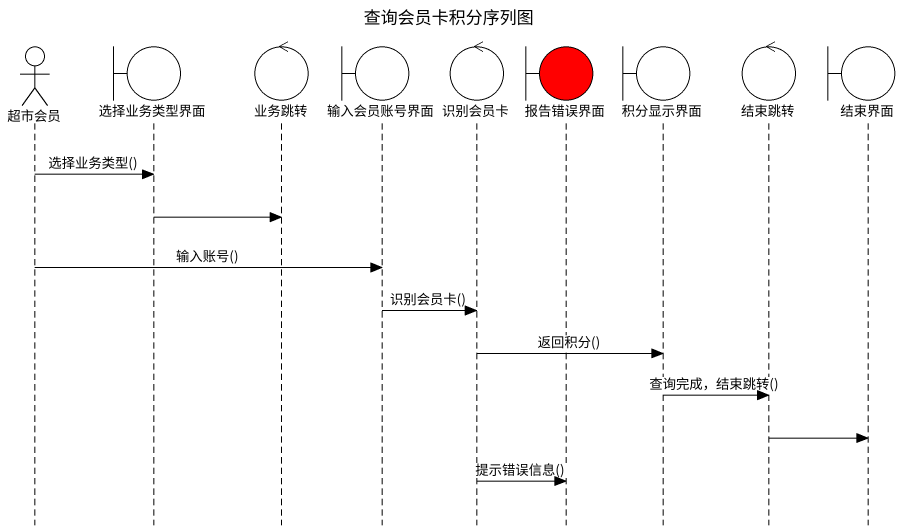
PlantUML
@startuml
title 查询会员卡积分序列图
hide footbox
actor 超市会员
boundary 选择业务类型界面
control 业务跳转
boundary 输入会员账号界面
control 识别会员卡
boundary 报告错误界面 #FF0000
boundary 积分显示界面
control 结束跳转
boundary 结束界面

超市会员 -> 选择业务类型界面 : 选择业务类型()
选择业务类型界面 -> 业务跳转
超市会员 -> 输入会员账号界面 : 输入账号()
输入会员账号界面 -> 识别会员卡 : 识别会员卡()
识别会员卡 -> 积分显示界面 : 返回积分()
积分显示界面 -> 结束跳转 : 查询完成，结束跳转()
结束跳转 -> 结束界面
识别会员卡 -> 报告错误界面 : 提示错误信息()
@enduml
